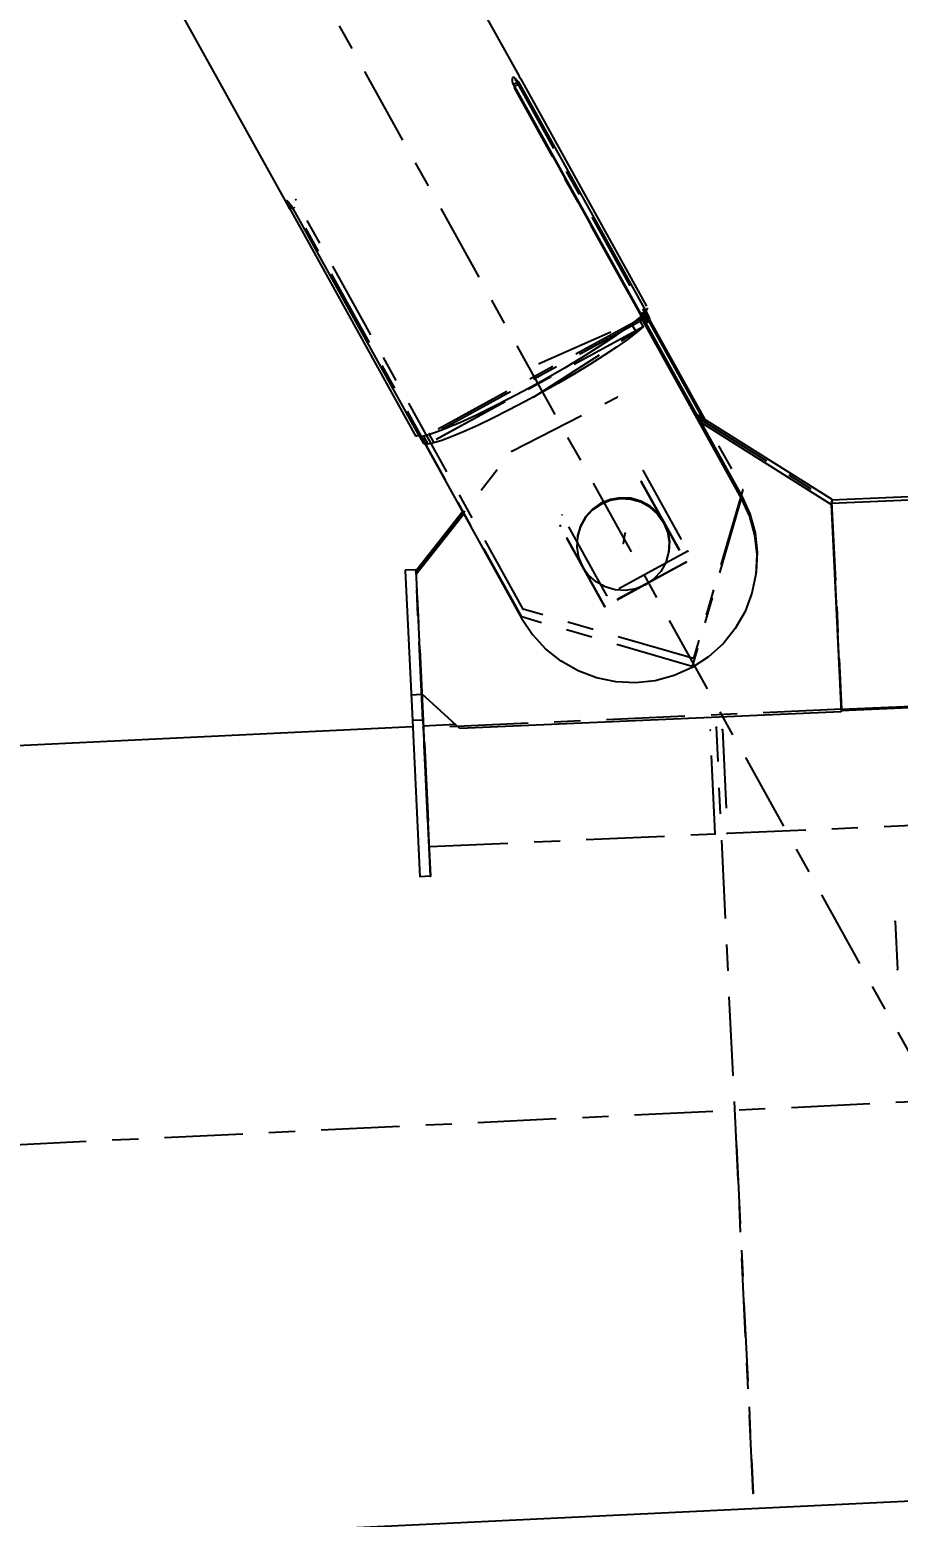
# Model space of a CAD drawing. Header units: millimetres. Extents: x 2368 to 8313, y 7493 to 11698.
# Drawn here: x 6329.9 to 6363.1, y 11086 to 11142.8 of the extents above; entities that cross this region are included whole.
import ezdxf

# ---------------------------------------------------------------- set-up
doc = ezdxf.new("R2010")
doc.units = ezdxf.units.MM
doc.linetypes.add('XKITLINE00', pattern=[0])
doc.linetypes.add('XKITLINE03', pattern=[6, 3, -1, 1, -1])
doc.styles.add('ROMANS', font='romans.shx')
doc.dimstyles.new('MD300', dxfattribs={"dimtxt": 2.5, "dimasz": 2.5, "dimexe": 1, "dimexo": 1, "dimgap": 0.5, "dimtad": 1, "dimdec": 1, "dimlfac": 50, "dimrnd": 0.5, "dimdsep": 46, "dimtxsty": 'ROMANS', "dimcen": 1, "dimclrd": 146, "dimclre": 146, "dimclrt": 30, "dimadec": 1, "dimazin": 2, "dimtfac": 1, "dimtdec": 1, "dimtmove": 0, "dimatfit": 1, "dimfxl": 1, "dimtolj": 1, "dimtzin": 0, "dimlwd": -1, "dimlwe": -1, "dimarcsym": 0})

# ---------------------------------------------------------------- blocks, each defined once
blk = doc.blocks.new('*D31')
at = {"color": 146, "transparency": 16777216}
for p, q in [((6524.588, 11276.547), (6524.588, 10991.038)), ((6189.043, 11249.201), (6189.043, 10991.038)), ((6191.543, 10992.038), (6522.088, 10992.038))]:
    blk.add_line(p, q, dxfattribs=at)
for points in [[(6191.543, 10992.455), (6191.543, 10991.621), (6189.043, 10992.038)], [(6522.088, 10992.455), (6522.088, 10991.621), (6524.588, 10992.038)]]:
    blk.add_solid(points, dxfattribs=at)
at = {"layer": 'Defpoints', "color": 0, "transparency": 16777216}
for p in [(6524.588, 11277.547), (6189.043, 11250.201), (6524.588, 10992.038)]:
    blk.add_point(p, dxfattribs=at)
at = {"color": 30, "transparency": 16777216, "insert": (6356.815, 10993.788), "char_height": 2.5, "attachment_point": 5, "style": 'ROMANS'}
blk.add_mtext('\\A1;16777', dxfattribs=at)
blk = doc.blocks.new('*D37')
at = {"color": 146, "transparency": 16777216}
for p, q in [((6544.584, 11276.27), (6544.584, 10979.265)), ((5216.588, 11053.98), (5216.588, 10979.265)), ((5219.088, 10980.265), (6542.084, 10980.265))]:
    blk.add_line(p, q, dxfattribs=at)
for points in [[(5219.088, 10980.681), (5219.088, 10979.848), (5216.588, 10980.265)], [(6542.084, 10980.681), (6542.084, 10979.848), (6544.584, 10980.265)]]:
    blk.add_solid(points, dxfattribs=at)
at = {"layer": 'Defpoints', "color": 0, "transparency": 16777216}
for p in [(6544.584, 11277.27), (5216.588, 11054.98), (6544.584, 10980.265)]:
    blk.add_point(p, dxfattribs=at)
at = {"color": 30, "transparency": 16777216, "insert": (5880.586, 10982.015), "char_height": 2.5, "attachment_point": 5, "style": 'ROMANS'}
blk.add_mtext('\\A1;66400', dxfattribs=at)
blk = doc.blocks.new('*D38')
at = {"color": 146, "transparency": 16777216}
for p, q in [((3888.584, 11276.27), (3888.584, 10968.162)), ((6544.588, 11276.271), (6544.588, 10968.162)), ((6542.088, 10969.162), (3891.084, 10969.162))]:
    blk.add_line(p, q, dxfattribs=at)
for points in [[(3891.084, 10969.579), (3891.084, 10968.745), (3888.584, 10969.162)], [(6542.088, 10969.579), (6542.088, 10968.745), (6544.588, 10969.162)]]:
    blk.add_solid(points, dxfattribs=at)
at = {"layer": 'Defpoints', "color": 0, "transparency": 16777216}
for p in [(3888.584, 11277.27), (6544.588, 11277.271), (3888.584, 10969.162)]:
    blk.add_point(p, dxfattribs=at)
at = {"color": 30, "transparency": 16777216, "insert": (5216.586, 10970.912), "char_height": 2.5, "attachment_point": 5, "style": 'ROMANS'}
blk.add_mtext('\\A1;132800', dxfattribs=at)

msp = doc.modelspace()

# ---------------------------------------------------------------- linework, layer by layer
at = {"color": 8, "linetype": 'XKITLINE03'}
for p, q in [((6364.5882, 11101.9134), (6200.5881, 11397.261)), ((6364.5882, 11101.9134), (6200.5882, 11397.261)), ((6348.5046, 11140.9272), (6357.1963, 11125.2743)), ((6348.5046, 11140.9272), (6357.1963, 11125.2743)), ((6348.4539, 11140.6289), (6357.1456, 11124.976)), ((6348.4539, 11140.6289), (6357.1456, 11124.976)), ((6348.7926, 11120.7008), (6340.1006, 11136.3538)), ((6348.7926, 11120.7008), (6340.1006, 11136.3538)), ((6348.7419, 11120.4024), (6340.0499, 11136.0554)), ((6348.7419, 11120.4024), (6340.0499, 11136.0554)), ((6353.5865, 11131.8725), (6345.0461, 11127.2247)), ((6353.5865, 11131.8725), (6345.0461, 11127.2247)), ((6353.4472, 11131.8837), (6345.2181, 11127.4055)), ((6353.4471, 11131.8837), (6345.2181, 11127.4055)), ((6349.408, 11130.0882), (6353.4472, 11131.8837)), ((6349.408, 11130.0882), (6353.4471, 11131.8837)), ((6353.5521, 11131.6701), (6353.6237, 11131.8009)), ((6353.5521, 11131.6701), (6353.6236, 11131.8009)), ((6353.6237, 11131.8009), (6353.5865, 11131.8725)), ((6353.6236, 11131.8009), (6353.5865, 11131.8725)), ((6353.3802, 11131.4894), (6345.1511, 11127.0111)), ((6353.3801, 11131.4894), (6345.1511, 11127.0111)), ((6349.1902, 11128.8066), (6353.3801, 11131.4894)), ((6349.1903, 11128.8066), (6353.3802, 11131.4894)), ((6348.3573, 11126.7376), (6352.3957, 11128.8022)), ((6348.3573, 11126.7376), (6352.3957, 11128.8022)), ((6355.5653, 11127.9639), (6360.5941, 11124.7986)), ((6355.5653, 11127.9639), (6360.5941, 11124.7986)), ((6345.0461, 11127.2247), (6344.9746, 11127.094)), ((6345.0461, 11127.2247), (6344.9746, 11127.094)), ((6344.9746, 11127.094), (6345.0118, 11127.0224)), ((6344.9746, 11127.094), (6345.0117, 11127.0224)), ((6344.7113, 11122.1078), (6348.3573, 11126.7376)), ((6344.7113, 11122.1078), (6348.3573, 11126.7376)), ((6353.3847, 11125.991), (6355.0941, 11122.9126)), ((6353.3847, 11125.991), (6355.0941, 11122.9126)), ((6353.3115, 11125.5604), (6355.0209, 11122.482)), ((6353.3116, 11125.5604), (6355.0209, 11122.482)), ((6353.315, 11125.5812), (6355.0244, 11122.5028)), ((6353.3151, 11125.5812), (6355.0244, 11122.5028)), ((6357.1456, 11124.976), (6355.2614, 11118.5151)), ((6357.1456, 11124.976), (6355.2614, 11118.5151)), ((6357.1963, 11125.2743), (6355.3121, 11118.8135)), ((6357.1963, 11125.2743), (6355.3121, 11118.8135)), ((6360.5941, 11124.7986), (6360.9749, 11116.8741)), ((6360.5941, 11124.7986), (6360.9749, 11116.8741)), ((6360.5941, 11124.7986), (6360.9749, 11116.8741)), ((6360.5941, 11124.7986), (6360.9749, 11116.8741)), ((6351.9951, 11121.2262), (6350.2857, 11124.3046)), ((6351.9951, 11121.2262), (6350.2858, 11124.3046)), ((6351.9219, 11120.7955), (6350.2126, 11123.8739)), ((6351.922, 11120.7955), (6350.2126, 11123.8739)), ((6351.9255, 11120.8163), (6350.2161, 11123.8947)), ((6351.9255, 11120.8163), (6350.2161, 11123.8947)), ((6352.6881, 11123.5982), (6352.622, 11123.2091)), ((6352.6882, 11123.5982), (6352.622, 11123.2091)), ((6355.0941, 11122.9126), (6351.9951, 11121.2262)), ((6355.0941, 11122.9126), (6351.9951, 11121.2262)), ((6344.9629, 11116.4603), (6344.6896, 11122.148)), ((6344.9629, 11116.4603), (6344.6896, 11122.148)), ((6344.9969, 11116.1645), (6344.7113, 11122.1078)), ((6344.9969, 11116.1645), (6344.7113, 11122.1078)), ((6355.0209, 11122.482), (6351.9219, 11120.7955)), ((6355.0209, 11122.482), (6351.922, 11120.7955)), ((6355.0244, 11122.5028), (6351.9255, 11120.8163)), ((6355.0244, 11122.5028), (6351.9255, 11120.8163)), ((6355.2614, 11118.5151), (6348.7419, 11120.4024)), ((6355.2614, 11118.5151), (6348.7419, 11120.4024)), ((6355.3121, 11118.8135), (6348.7926, 11120.7008)), ((6355.3121, 11118.8135), (6348.7926, 11120.7008)), ((6344.8639, 11118.5207), (6345.1506, 11112.554)), ((6344.8639, 11118.5207), (6345.1506, 11112.554)), ((6360.9749, 11116.8741), (6344.9969, 11116.1645)), ((6360.9749, 11116.8741), (6344.9969, 11116.1645)), ((6360.9749, 11116.8741), (6372.4738, 11117.3848)), ((6360.9749, 11116.8741), (6372.4739, 11117.3848)), ((6345.2496, 11110.4936), (6344.9629, 11116.4603)), ((6345.2496, 11110.4936), (6344.9629, 11116.4603)), ((6345.1506, 11112.554), (6344.9763, 11116.1813)), ((6344.9763, 11116.1813), (6345.2496, 11110.4936)), ((6345.1506, 11112.554), (6344.9763, 11116.1813)), ((6344.9763, 11116.1813), (6345.2496, 11110.4936)), ((6356.1421, 11112.113), (6355.9517, 11116.0752)), ((6356.1421, 11112.113), (6355.9517, 11116.0752)), ((6356.8238, 11102.8877), (6356.1848, 11116.1848)), ((6356.8238, 11102.8877), (6356.1849, 11116.1848)), ((6356.4157, 11116.0958), (6356.6061, 11112.1336)), ((6356.4157, 11116.0958), (6356.6061, 11112.1336)), ((6345.0245, 11115.5899), (6345.2149, 11111.6277)), ((6345.0245, 11115.5899), (6345.2149, 11111.6277)), ((6356.6061, 11112.1336), (6377.7239, 11113.0715)), ((6356.6061, 11112.1336), (6377.7239, 11113.0715)), ((6345.2149, 11111.6277), (6356.1421, 11112.113)), ((6345.2149, 11111.6277), (6356.1421, 11112.113)), ((6363.0175, 11108.7659), (6363.0175, 11108.7659)), ((6363.0175, 11108.7659), (6363.1058, 11106.928)), ((6363.1058, 11106.928), (6363.1058, 11106.928)), ((6427.9725, 11104.9591), (6094.3574, 11088.9283)), ((6427.9725, 11104.9591), (6094.3574, 11088.9283)), ((6357.5919, 11086.9019), (6356.8238, 11102.8877)), ((6357.592, 11086.9019), (6356.8238, 11102.8877)), ((6356.953, 11100.1991), (6357.5919, 11086.9019)), ((6356.953, 11100.1991), (6357.592, 11086.9019))]:
    msp.add_line(p, q, dxfattribs=at)
at = {"color": 8, "linetype": 'XKITLINE00'}
for p, q in [((6212.9938, 11364.4846), (6339.8202, 11136.083)), ((6292.9619, 11241.3403), (6348.6399, 11141.0698)), ((6292.9619, 11241.3403), (6348.6399, 11141.0698)), ((6348.3763, 11140.9854), (6348.3713, 11140.9426)), ((6348.3713, 11140.9426), (6348.3763, 11140.8871)), ((6348.3909, 11141.0136), (6348.3763, 11140.9854)), ((6348.3763, 11140.8871), (6348.391, 11140.8219)), ((6348.4145, 11141.0256), (6348.3909, 11141.0136)), ((6348.391, 11140.8219), (6348.4147, 11140.7501)), ((6348.4459, 11141.0209), (6348.4145, 11141.0256)), ((6348.4147, 11140.7501), (6348.4461, 11140.6754)), ((6348.6121, 11140.8507), (6348.417, 11140.7445)), ((6348.4835, 11140.9997), (6348.4459, 11141.0209)), ((6348.6514, 11140.7799), (6348.4489, 11140.6698)), ((6348.5254, 11140.9631), (6348.4835, 11140.9997)), ((6348.5254, 11140.9631), (6348.5695, 11140.9128)), ((6348.5695, 11140.9128), (6348.6049, 11140.8636)), ((6348.6049, 11140.8636), (6348.6128, 11140.8511)), ((6348.6128, 11140.8511), (6348.6534, 11140.781)), ((6348.6399, 11141.0698), (6348.6476, 11141.0558)), ((6348.6399, 11141.0698), (6348.6476, 11141.0558)), ((6348.6476, 11141.0558), (6348.6878, 11140.9834)), ((6348.6476, 11141.0558), (6348.6878, 11140.9834)), ((6348.6534, 11140.781), (6353.4822, 11132.085)), ((6348.6878, 11140.9834), (6353.5165, 11132.2873)), ((6348.6878, 11140.9834), (6353.5165, 11132.2873)), ((6348.4461, 11140.6754), (6348.4837, 11140.6015)), ((6348.4616, 11140.6743), (6348.4499, 11140.6679)), ((6348.4616, 11140.6743), (6348.4579, 11140.6522)), ((6348.4616, 11140.6743), (6357.1533, 11125.0214)), ((6348.4837, 11140.6015), (6353.3124, 11131.9055)), ((6339.7446, 11136.3074), (6339.7431, 11136.2848)), ((6339.7431, 11136.2848), (6339.7512, 11136.2476)), ((6339.7556, 11136.3142), (6339.7446, 11136.3074)), ((6339.7512, 11136.2476), (6339.7684, 11136.1975)), ((6339.7756, 11136.3049), (6339.7556, 11136.3142)), ((6339.7684, 11136.1975), (6339.794, 11136.1372)), ((6339.8035, 11136.2799), (6339.7756, 11136.3049)), ((6339.8035, 11136.2799), (6339.838, 11136.2405)), ((6339.838, 11136.2405), (6339.8773, 11136.1886)), ((6339.8773, 11136.1886), (6339.9194, 11136.127)), ((6339.794, 11136.1372), (6339.8202, 11136.083)), ((6339.8202, 11136.083), (6339.8274, 11136.07)), ((6339.9226, 11136.1218), (6339.8274, 11136.07)), ((6339.8274, 11136.07), (6339.8667, 11135.9993)), ((6339.9655, 11136.053), (6339.8667, 11135.9993)), ((6339.8667, 11135.9993), (6344.6954, 11127.3032)), ((6339.9194, 11136.127), (6339.9624, 11136.0585)), ((6339.9624, 11136.0585), (6340.0039, 11135.9868)), ((6340.0039, 11135.9868), (6344.8326, 11127.2907)), ((6353.5531, 11132.2154), (6353.4822, 11132.085)), ((6353.0176, 11131.6525), (6352.638, 11131.3659)), ((6353.3008, 11131.8933), (6353.0176, 11131.6525)), ((6353.2024, 11131.8096), (6353.3802, 11131.4894)), ((6353.281, 11131.8765), (6357.1379, 11124.9306)), ((6353.4822, 11132.085), (6353.2908, 11131.9808)), ((6353.359, 11132.018), (6353.2908, 11131.9808)), ((6353.3124, 11131.9055), (6353.3008, 11131.8933)), ((6353.359, 11132.018), (6353.5521, 11131.6701)), ((6353.4278, 11132.0554), (6353.6015, 11131.7427)), ((6353.4836, 11132.0876), (6353.6187, 11131.8442)), ((6353.5521, 11131.6701), (6353.4839, 11131.633)), ((6353.6015, 11131.7427), (6353.5521, 11131.6701)), ((6353.585, 11131.7186), (6355.6403, 11128.0172)), ((6353.6237, 11131.8009), (6353.6015, 11131.7427)), ((6353.6161, 11131.7811), (6355.7416, 11127.9535)), ((6353.6187, 11131.8442), (6353.6237, 11131.8009)), ((6352.638, 11131.3659), (6352.1714, 11131.0406)), ((6353.1241, 11131.2704), (6352.7844, 11131.0115)), ((6352.9431, 11131.5963), (6353.1241, 11131.2704)), ((6353.3802, 11131.4894), (6353.1241, 11131.2704)), ((6351.6294, 11130.6847), (6351.0252, 11130.3069)), ((6352.1714, 11131.0406), (6351.6294, 11130.6847)), ((6352.3684, 11130.7185), (6351.8854, 11130.3976)), ((6352.7844, 11131.0115), (6352.3684, 11130.7185)), ((6350.3737, 11129.9164), (6349.6911, 11129.523)), ((6351.0252, 11130.3069), (6350.3737, 11129.9164)), ((6351.3458, 11130.056), (6350.7614, 11129.701)), ((6351.8854, 11130.3976), (6351.3458, 11130.056)), ((6349.6911, 11129.523), (6348.994, 11129.1363)), ((6350.1451, 11129.3405), (6349.5103, 11128.9824)), ((6350.7614, 11129.701), (6350.1451, 11129.3405)), ((6348.994, 11129.1363), (6348.2997, 11128.7658)), ((6349.5103, 11128.9824), (6348.8708, 11128.6344)), ((6347.6253, 11128.4207), (6346.9873, 11128.1094)), ((6348.2997, 11128.7658), (6347.6253, 11128.4207)), ((6348.2408, 11128.3042), (6347.6338, 11127.999)), ((6348.8708, 11128.6344), (6348.2408, 11128.3042)), ((6346.4015, 11127.8397), (6345.8823, 11127.618)), ((6346.9873, 11128.1094), (6346.4015, 11127.8397)), ((6347.0633, 11127.7254), (6346.5417, 11127.4896)), ((6347.6338, 11127.999), (6347.0633, 11127.7254)), ((6355.5807, 11128.0547), (6355.4222, 11128.139)), ((6355.5807, 11128.0547), (6355.5545, 11127.9006)), ((6360.5787, 11124.7078), (6355.5806, 11127.8538)), ((6360.6096, 11124.8894), (6355.5807, 11128.0547)), ((6344.7954, 11127.3576), (6344.6954, 11127.3032)), ((6344.842, 11127.29), (6344.8326, 11127.2907)), ((6345.0928, 11127.3398), (6344.842, 11127.29)), ((6344.8462, 11127.2908), (6344.9796, 11127.0506)), ((6344.8611, 11127.2938), (6345.0118, 11127.0224)), ((6344.8802, 11127.2976), (6348.7342, 11120.357)), ((6344.981, 11127.3176), (6345.1511, 11127.0111)), ((6345.4424, 11127.45), (6345.0928, 11127.3398)), ((6345.2002, 11127.3737), (6345.3774, 11127.0546)), ((6345.6894, 11127.1504), (6345.3774, 11127.0546)), ((6345.8823, 11127.618), (6345.4424, 11127.45)), ((6346.0803, 11127.2965), (6345.6894, 11127.1504)), ((6346.5417, 11127.4896), (6346.0803, 11127.2965)), ((6345.0118, 11127.0224), (6344.9796, 11127.0506)), ((6345.0281, 11127.0313), (6345.0118, 11127.0224)), ((6345.3774, 11127.0546), (6345.1511, 11127.0111)), ((6372.1041, 11125.3741), (6360.6051, 11124.8634)), ((6352.1265, 11124.8558), (6351.7603, 11124.7068)), ((6352.1301, 11124.8766), (6351.7638, 11124.7275)), ((6352.1301, 11124.8766), (6351.7638, 11124.7275)), ((6352.1336, 11124.8973), (6351.7674, 11124.7483)), ((6352.5172, 11124.9202), (6352.1265, 11124.8558)), ((6352.5208, 11124.941), (6352.1301, 11124.8766)), ((6352.5208, 11124.941), (6352.1301, 11124.8766)), ((6352.5243, 11124.9617), (6352.1336, 11124.8973)), ((6352.9129, 11124.8967), (6352.5172, 11124.9202)), ((6352.9164, 11124.9175), (6352.5208, 11124.941)), ((6352.9164, 11124.9175), (6352.5208, 11124.941)), ((6352.9199, 11124.9382), (6352.5243, 11124.9617)), ((6353.2935, 11124.7865), (6352.9129, 11124.8967)), ((6353.2971, 11124.8073), (6352.9164, 11124.9175)), ((6353.2971, 11124.8073), (6352.9164, 11124.9175)), ((6353.3006, 11124.828), (6352.9199, 11124.9382)), ((6353.6437, 11124.6159), (6353.2971, 11124.8073)), ((6353.6437, 11124.6159), (6353.2971, 11124.8073)), ((6353.6472, 11124.6367), (6353.3006, 11124.828)), ((6357.1533, 11125.0214), (6357.1379, 11124.9306)), ((6357.1379, 11124.9306), (6357.4488, 11124.2495)), ((6357.1533, 11125.0214), (6357.4642, 11124.3403)), ((6360.6096, 11124.8894), (6360.5787, 11124.7078)), ((6372.0821, 11125.2444), (6360.5831, 11124.7337)), ((6360.6051, 11124.8634), (6360.5831, 11124.7337)), ((6360.6096, 11124.8894), (6360.6108, 11124.8637)), ((6346.5236, 11124.3379), (6344.6959, 11122.017)), ((6346.4773, 11124.4215), (6344.7268, 11122.1986)), ((6351.1797, 11124.23), (6350.9877, 11123.8867)), ((6351.4369, 11124.4806), (6351.1727, 11124.1885)), ((6351.4405, 11124.5013), (6351.1762, 11124.2093)), ((6351.4405, 11124.5013), (6351.1762, 11124.2093)), ((6351.444, 11124.5221), (6351.1797, 11124.23)), ((6351.7603, 11124.7068), (6351.4369, 11124.4806)), ((6351.7638, 11124.7275), (6351.4405, 11124.5013)), ((6351.7638, 11124.7275), (6351.4405, 11124.5013)), ((6351.7674, 11124.7483), (6351.444, 11124.5221)), ((6351.7638, 11124.7275), (6351.7603, 11124.7068)), ((6351.7674, 11124.7483), (6351.7638, 11124.7275)), ((6353.6402, 11124.5952), (6353.2935, 11124.7865)), ((6353.9354, 11124.3322), (6353.6402, 11124.5952)), ((6353.939, 11124.3529), (6353.6437, 11124.6159)), ((6353.939, 11124.3529), (6353.6437, 11124.6159)), ((6353.9425, 11124.3737), (6353.6472, 11124.6367)), ((6353.9354, 11124.3322), (6354.1645, 11124.0108)), ((6353.939, 11124.3529), (6354.168, 11124.0316)), ((6353.939, 11124.3529), (6354.168, 11124.0316)), ((6353.9425, 11124.3737), (6354.1715, 11124.0523)), ((6357.4642, 11124.3403), (6357.4488, 11124.2495)), ((6357.4488, 11124.2495), (6357.6485, 11123.5288)), ((6357.4642, 11124.3403), (6357.6639, 11123.6196)), ((6360.5787, 11124.7078), (6360.9595, 11116.7833)), ((6360.5831, 11124.7337), (6360.9639, 11116.8092)), ((6350.9807, 11123.8452), (6350.8707, 11123.468)), ((6350.9842, 11123.866), (6350.8742, 11123.4888)), ((6350.9842, 11123.866), (6350.8742, 11123.4888)), ((6350.9877, 11123.8867), (6350.8777, 11123.5095)), ((6351.1727, 11124.1885), (6350.9807, 11123.8452)), ((6351.1762, 11124.2093), (6350.9842, 11123.866)), ((6351.1762, 11124.2093), (6350.9842, 11123.866)), ((6354.168, 11124.0316), (6354.1645, 11124.0108)), ((6354.1645, 11124.0108), (6354.3158, 11123.6472)), ((6354.1715, 11124.0523), (6354.168, 11124.0316)), ((6354.168, 11124.0316), (6354.3193, 11123.6679)), ((6354.168, 11124.0316), (6354.3193, 11123.6679)), ((6354.1715, 11124.0523), (6354.3229, 11123.6887)), ((6354.3193, 11123.6679), (6354.3854, 11123.2802)), ((6354.3193, 11123.6679), (6354.3854, 11123.2802)), ((6354.3229, 11123.6887), (6354.3889, 11123.301)), ((6350.8707, 11123.468), (6350.8481, 11123.0757)), ((6354.3158, 11123.6472), (6354.3819, 11123.2595)), ((6354.3819, 11123.2595), (6354.3593, 11122.8672)), ((6354.3854, 11123.2802), (6354.3628, 11122.8879)), ((6354.3854, 11123.2802), (6354.3628, 11122.8879)), ((6354.3889, 11123.301), (6354.3664, 11122.9087)), ((6357.6485, 11123.5288), (6357.7322, 11122.7864)), ((6357.6639, 11123.6196), (6357.7476, 11122.8772)), ((6350.8481, 11123.0757), (6350.9142, 11122.688)), ((6350.9142, 11122.688), (6351.0655, 11122.3244)), ((6354.3593, 11122.8672), (6354.2493, 11122.4899)), ((6357.7322, 11122.7864), (6357.6978, 11122.0405)), ((6357.7476, 11122.8772), (6357.7132, 11122.1313)), ((6344.6868, 11122.2067), (6344.2872, 11122.1875)), ((6344.2872, 11122.1875), (6344.2878, 11122.1757)), ((6344.6868, 11122.2067), (6344.2873, 11122.1875)), ((6344.2873, 11122.1875), (6344.2878, 11122.1757)), ((6344.2873, 11122.1875), (6344.2878, 11122.1757)), ((6344.2878, 11122.1757), (6344.5634, 11116.4411)), ((6344.6868, 11122.2067), (6344.6874, 11122.1949)), ((6344.6868, 11122.2067), (6344.6874, 11122.1949)), ((6344.6868, 11122.2067), (6344.6873, 11122.1949)), ((6344.6874, 11122.1949), (6344.9629, 11116.4603)), ((6344.7268, 11122.1986), (6344.6959, 11122.017)), ((6351.0655, 11122.3244), (6351.2945, 11122.003)), ((6351.5898, 11121.74), (6351.2945, 11122.003)), ((6354.0573, 11122.1467), (6353.793, 11121.8546)), ((6354.2493, 11122.4899), (6354.0573, 11122.1467)), ((6357.6978, 11122.0405), (6357.5462, 11121.3094)), ((6357.7132, 11122.1313), (6357.6978, 11122.0405)), ((6351.9364, 11121.5486), (6351.5898, 11121.74)), ((6352.3171, 11121.4384), (6351.9364, 11121.5486)), ((6352.7127, 11121.415), (6352.3171, 11121.4384)), ((6353.1035, 11121.4793), (6352.7127, 11121.415)), ((6353.4697, 11121.6284), (6353.1035, 11121.4793)), ((6353.793, 11121.8546), (6353.4697, 11121.6284)), ((6357.5462, 11121.3094), (6357.281, 11120.6111)), ((6348.7342, 11120.357), (6349.1485, 11119.7322)), ((6357.281, 11120.6111), (6356.9089, 11119.963)), ((6349.1485, 11119.7322), (6349.6561, 11119.1791)), ((6356.9089, 11119.963), (6356.4389, 11119.3808)), ((6350.2445, 11118.7113), (6349.6561, 11119.1791)), ((6356.4389, 11119.3808), (6355.8827, 11118.879)), ((6350.8991, 11118.3404), (6350.2445, 11118.7113)), ((6355.8827, 11118.879), (6355.2539, 11118.4698)), ((6351.6039, 11118.0754), (6350.8991, 11118.3404)), ((6352.3414, 11117.9229), (6351.6039, 11118.0754)), ((6354.568, 11118.1635), (6353.842, 11117.9675)), ((6355.2539, 11118.4698), (6354.568, 11118.1635)), ((6344.9161, 11117.4359), (6344.5165, 11117.4167)), ((6346.3796, 11116.1358), (6344.9149, 11117.4605)), ((6353.0937, 11117.8866), (6352.3414, 11117.9229)), ((6353.842, 11117.9675), (6353.0937, 11117.8866)), ((6372.4572, 11117.3197), (6360.9639, 11116.8092)), ((6344.9629, 11116.4603), (6344.5634, 11116.4411)), ((6344.5634, 11116.4411), (6344.8501, 11110.4744)), ((6344.9629, 11116.4603), (6345.2496, 11110.4936)), ((6346.2114, 11116.2879), (6344.9741, 11116.2285)), ((6360.9595, 11116.7833), (6346.3796, 11116.1358)), ((6360.9639, 11116.8092), (6360.9595, 11116.7833)), ((6344.5745, 11116.2093), (6209.8456, 11109.7353)), ((6345.2496, 11110.4936), (6344.8501, 11110.4744)), ((6428.9376, 11089.7479), (6094.8553, 11073.6946))]:
    msp.add_line(p, q, dxfattribs=at)
for centre in [(6348.5046, 11140.9272), (6348.5046, 11140.9272), (6348.4539, 11140.6289), (6348.4539, 11140.6289), (6340.1006, 11136.3538), (6340.1006, 11136.3538), (6340.0499, 11136.0554), (6340.0499, 11136.0554), (6353.4471, 11131.8837), (6353.4471, 11131.8837), (6353.4472, 11131.8837), (6353.4472, 11131.8837), (6353.5521, 11131.6701), (6353.5521, 11131.6701), (6353.5865, 11131.8725), (6353.5865, 11131.8725), (6353.5865, 11131.8725), (6353.5865, 11131.8725), (6353.6236, 11131.8009), (6353.6236, 11131.8009), (6353.6237, 11131.8009), (6353.6237, 11131.8009), (6353.3801, 11131.4894), (6353.3801, 11131.4894), (6353.3802, 11131.4894), (6353.3802, 11131.4894), (6349.408, 11130.0882), (6349.408, 11130.0882), (6349.1902, 11128.8066), (6349.1903, 11128.8066), (6352.3957, 11128.8022), (6352.3957, 11128.8022), (6355.5653, 11127.9639), (6355.5653, 11127.9639), (6344.9746, 11127.094), (6344.9746, 11127.094), (6344.9746, 11127.094), (6344.9746, 11127.094), (6345.0461, 11127.2247), (6345.0461, 11127.2247), (6345.0461, 11127.2247), (6345.0461, 11127.2247), (6345.2181, 11127.4055), (6345.2181, 11127.4055), (6345.0117, 11127.0224), (6345.0118, 11127.0224), (6345.1511, 11127.0111), (6345.1511, 11127.0111), (6348.3573, 11126.7376), (6348.3573, 11126.7376), (6348.3573, 11126.7376), (6348.3573, 11126.7376), (6353.3847, 11125.991), (6353.3847, 11125.991), (6353.3115, 11125.5604), (6353.3116, 11125.5604), (6353.315, 11125.5812), (6353.3151, 11125.5812), (6357.1456, 11124.976), (6357.1456, 11124.976), (6357.1456, 11124.976), (6357.1456, 11124.976), (6357.1963, 11125.2743), (6357.1963, 11125.2743), (6357.1963, 11125.2743), (6357.1963, 11125.2743), (6360.5941, 11124.7986), (6360.5941, 11124.7986), (6360.5941, 11124.7986), (6360.5941, 11124.7986), (6360.5941, 11124.7986), (6360.5941, 11124.7986), (6350.2857, 11124.3046), (6350.2858, 11124.3046), (6350.2126, 11123.8739), (6350.2126, 11123.8739), (6350.2161, 11123.8947), (6350.2161, 11123.8947), (6352.622, 11123.2091), (6352.622, 11123.2091), (6352.6881, 11123.5982), (6352.6882, 11123.5982), (6355.0941, 11122.9126), (6355.0941, 11122.9126), (6355.0941, 11122.9126), (6355.0941, 11122.9126), (6344.6896, 11122.148), (6344.6896, 11122.148), (6344.7113, 11122.1078), (6344.7113, 11122.1078), (6344.7113, 11122.1078), (6344.7113, 11122.1078), (6355.0209, 11122.482), (6355.0209, 11122.482), (6355.0209, 11122.482), (6355.0209, 11122.482), (6355.0244, 11122.5028), (6355.0244, 11122.5028), (6355.0244, 11122.5028), (6355.0244, 11122.5028), (6351.9255, 11120.8163), (6351.9255, 11120.8163), (6351.9255, 11120.8163), (6351.9255, 11120.8163), (6351.9951, 11121.2262), (6351.9951, 11121.2262), (6351.9951, 11121.2262), (6351.9951, 11121.2262), (6348.7419, 11120.4024), (6348.7419, 11120.4024), (6348.7419, 11120.4024), (6348.7419, 11120.4024), (6348.7926, 11120.7008), (6348.7926, 11120.7008), (6348.7926, 11120.7008), (6348.7926, 11120.7008), (6351.9219, 11120.7955), (6351.9219, 11120.7955), (6351.922, 11120.7955), (6351.922, 11120.7955), (6355.3121, 11118.8135), (6355.3121, 11118.8135), (6355.3121, 11118.8135), (6355.3121, 11118.8135), (6344.8639, 11118.5207), (6344.8639, 11118.5207), (6355.2614, 11118.5151), (6355.2614, 11118.5151), (6355.2614, 11118.5151), (6355.2614, 11118.5151), (6360.9749, 11116.8741), (6360.9749, 11116.8741), (6360.9749, 11116.8741), (6360.9749, 11116.8741), (6360.9749, 11116.8741), (6360.9749, 11116.8741), (6360.9749, 11116.8741), (6360.9749, 11116.8741), (6344.9629, 11116.4603), (6344.9629, 11116.4603), (6344.9629, 11116.4603), (6344.9629, 11116.4603), (6344.9763, 11116.1813), (6344.9763, 11116.1813), (6344.9763, 11116.1813), (6344.9763, 11116.1813), (6344.9969, 11116.1645), (6344.9969, 11116.1645), (6344.9969, 11116.1645), (6344.9969, 11116.1645), (6355.9517, 11116.0752), (6355.9517, 11116.0752), (6356.1848, 11116.1848), (6356.1849, 11116.1848), (6356.4157, 11116.0958), (6356.4157, 11116.0958), (6345.0245, 11115.5899), (6345.0245, 11115.5899), (6345.1506, 11112.554), (6345.1506, 11112.554), (6345.1506, 11112.554), (6345.1506, 11112.554), (6356.1421, 11112.113), (6356.1421, 11112.113), (6356.1421, 11112.113), (6356.1421, 11112.113), (6356.6061, 11112.1336), (6356.6061, 11112.1336), (6356.6061, 11112.1336), (6356.6061, 11112.1336), (6345.2149, 11111.6277), (6345.2149, 11111.6277), (6345.2149, 11111.6277), (6345.2149, 11111.6277), (6345.2496, 11110.4936), (6345.2496, 11110.4936), (6345.2496, 11110.4936), (6345.2496, 11110.4936), (6363.0175, 11108.7659), (6363.0175, 11108.7659), (6363.1058, 11106.928), (6363.1058, 11106.928), (6356.8238, 11102.8877), (6356.8238, 11102.8877), (6356.8238, 11102.8877), (6356.8238, 11102.8877), (6356.953, 11100.1991), (6356.953, 11100.1991), (6357.5919, 11086.9019), (6357.5919, 11086.9019), (6357.592, 11086.9019), (6357.592, 11086.9019)]:
    msp.add_circle(centre, 0.004, dxfattribs=at)

# ---------------------------------------------------------------- dimensions: what is measured, and where the dimension line sits
for base, p1, p2, picture, middle in [((3888.5836, 10969.1621), (6544.5882, 11277.2708), (3888.5836, 11277.2703), '*D38', (5216.5859, 10970.9121)), ((6544.5838, 10980.2647), (5216.5882, 11054.9804), (6544.5838, 11277.2701), '*D37', (5880.586, 10982.0147)), ((6524.5876, 10992.0378), (6189.0433, 11250.201), (6524.5876, 11277.5473), '*D31', (6356.8155, 10993.7878))]:
    dim = msp.add_linear_dim(base=base, p1=p1, p2=p2, dimstyle='MD300')
    dim.commit()
    dim.dimension.update_dxf_attribs({"geometry": picture, "text_midpoint": middle})

doc.saveas('drawing.dxf')
